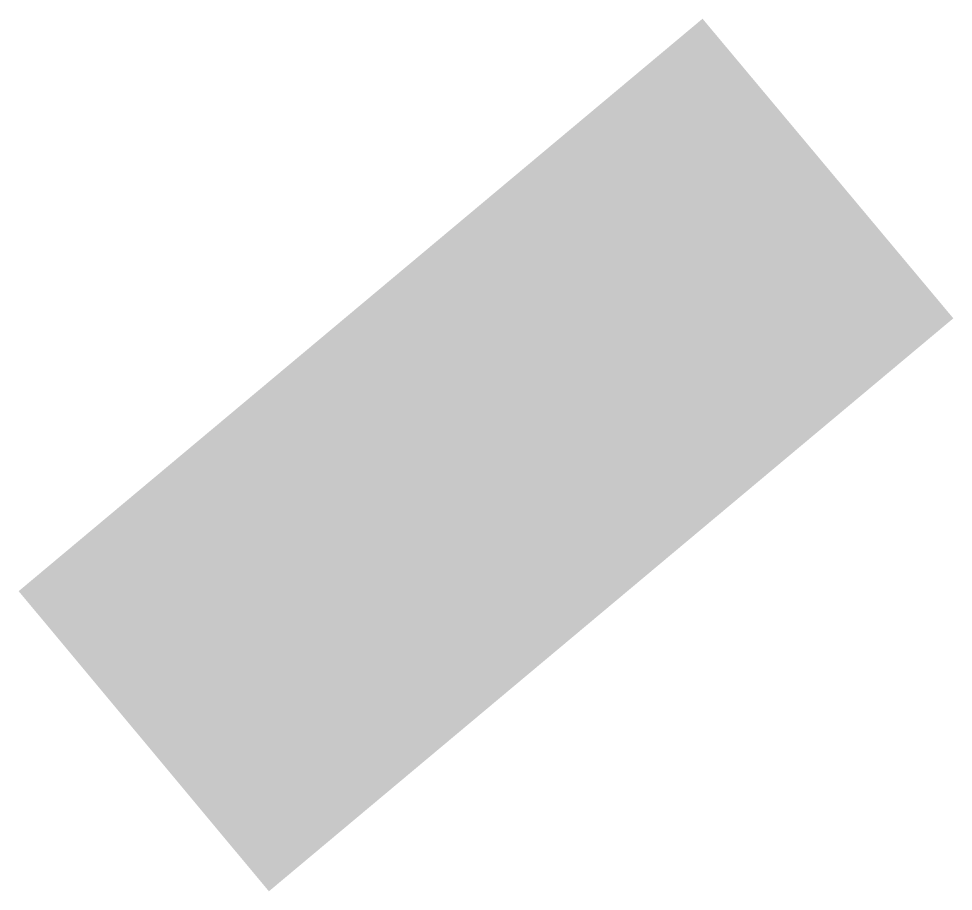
# Model space of a CAD drawing. Header units: millimetres. Extents: x 536 to 657, y 1917 to 2030.
import ezdxf

# ---------------------------------------------------------------- set-up
doc = ezdxf.new("R2010")
doc.units = ezdxf.units.MM
doc.layers.add('штриховка_благоустройство_спорт', color=165, linetype='Continuous', transparency=0.5)

msp = doc.modelspace()

# ---------------------------------------------------------------- hatches: boundary and pattern name
at = {"layer": 'штриховка_благоустройство_спорт'}
h = msp.add_hatch(color=256, dxfattribs=at)
h.dxf.hatch_style = 1
h.paths.add_polyline_path([(536.42, 1955.59), (624.99, 2029.67), (657.47, 1990.9), (568.83, 1916.75)])

doc.saveas('drawing.dxf')
